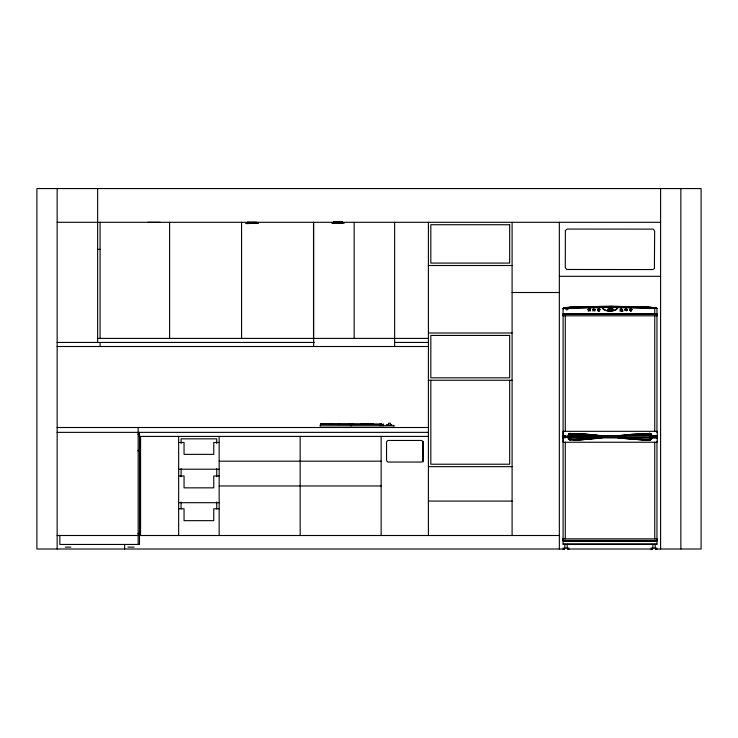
<?xml version="1.0" encoding="UTF-8"?>
<svg xmlns="http://www.w3.org/2000/svg" width="738" height="738" viewBox="0 0 738 738"><rect width="100%" height="100%" fill="white"/><g stroke="black" fill="none" stroke-linecap="round" stroke-linejoin="round"><path stroke-width="1.11" d="M568.684 439.516L568.684 437.763L568.684 439.507M320.375 425.844L320.56 424.027L321.27 423.667L321.962 424.562L321.971 423.667L320.375 424.332M568.647 439.516L568.657 438.215C576.59 442.652 592.319 437.283 602.171 437.376A250.376 235.57 -8.9 0 1 577.817 439.378M651.386 434.055L651.377 435.365L651.885 435.365L650.87 433.898L649.837 433.667L633.601 434.267L617.835 435.807A251.51 236.446 -8.9 0 1 634.615 434.129L649.837 433.667L651.35 434.221L651.885 435.365M568.149 437.763L657.254 437.763L657.272 441.665L656.958 442.246L563.085 442.246L563.242 437.376L657.272 437.763M626.534 310.763L626.211 310.836M631.175 311.095L630.769 310.827M588.204 310.91L588.767 310.698M593.029 311.132L592.826 310.698M598.121 311.122L597.9 310.698M382.994 425.162L383.908 425.162M320.412 424.442L350.827 424.562M578.315 434.23L569.911 434.082L568.657 435.365L569.985 434.073L577.826 434.221L602.171 436.204A250.376 235.56 8.9 0 0 577.817 434.193M568.657 435.365L570.197 433.667L577.817 433.824A251.28 236.428 8.9 0 1 602.208 435.817C591.175 434.94 579.588 432.736 568.684 434.221L568.149 435.365L569.164 433.898L570.197 433.667L568.647 435.365L568.647 433.621M607.439 310.098C608.066 307.414 607.245 311.095 607.697 309.619M608.13 309.619L608.961 310.126C609.892 307.109 607.337 310.753 608.213 309.545C610.87 306.454 607.3 312.414 609.136 310.292M610.4 310.126L611.046 310.126C611.701 307.377 610.234 309.277 611.258 310.264C608.813 310.089 612.365 310.707 611.202 308.936L610.529 308.908M611.857 309.609L611.737 308.77L612.697 310.264L612.854 308.77L612.558 309.609L611.931 308.936M610.427 309.609L611.092 310.098M590.465 309.711C589.588 311.63 586.609 308.964 589.487 309.074C591.11 309.084 590.151 310.873 588.896 310.329C586.267 309.277 591.682 308.299 590.04 310.218L588.546 310.218C586.885 308.207 591.71 309.849 590.04 309.213L588.121 309.711L590.04 310.218M589.837 310.892L590.52 310.901M611.138 309.656L611.202 308.936M651.885 438.215L650.87 439.673L649.837 439.903L633.601 439.304L617.835 437.763A251.51 236.298 8.9 0 0 634.625 439.294L649.837 439.903L651.35 439.359L651.885 438.215L651.386 438.215C644.671 443.234 626.202 436.269 617.863 437.376L641.857 439.341L650.123 439.488L651.386 438.215L649.837 439.903L651.377 438.215L651.386 438.861M599.551 310.698L598.444 310.698L598.693 311.15M621.516 311.104L621.267 310.698L623.149 310.966M563.085 544.376L563.085 308.475L564.607 307.663M652.613 436.721C661.562 436.942 646.322 436.536 655.27 437.044M657.272 435.807L563.242 436.204L563.085 431.324L656.958 431.324L657.272 431.914L657.272 435.807L568.149 435.807M563.085 309.01L563.961 307.7L569.801 307.395A848.589 848.589 0 0 1 594.016 306.593M631.193 311.002L630.778 311.049M380.338 424.562L381.278 423.695L380.319 423.667L380.328 424.562L380.328 423.667M611.701 309.102L612.586 309.434L612.641 308.936M360.753 424.285L361.454 423.575M362.146 424.285L362.828 423.575L362.127 424.285L361.214 423.575M563.242 437.376L562.771 437.763L565.483 437.763M609.007 310.098L609.247 309.619M612.531 310.098L612.789 309.425M566.729 309.997L568.389 308.908M595.022 310.901L594.33 310.892M619.902 311.058L620.64 310.698M608.149 309.425L608.785 308.742L609.274 309.425M621.359 310.366C624.302 307.654 617.346 310.975 622.485 309.895L620.926 309.111L620.188 309.711L620.759 310.274L622.531 309.711L620.796 309.148L620.188 309.711L620.612 310.218L622.531 309.711L620.612 309.213L620.612 310.218M626.055 310.366C629.339 309.905 624.366 307.912 625.068 310.071C630.51 310.661 623.841 308.346 625.667 309.102A2.076 2.076 0 0 1 626.433 309.102L627.143 309.471L626.055 309.065L624.883 309.711L625.667 310.329A2.076 2.076 0 0 0 626.433 310.329L627.226 309.711L626.055 310.366L624.883 309.711L625.307 310.218M630.75 310.366C634.468 309.397 627.937 308.318 630.151 310.274C634.717 309.462 626.608 309.194 631.497 310.209C633.139 308.705 628.333 308.733 630.003 310.218L631.922 309.711L630.003 309.213L630.003 310.218M569.884 308.17L565.483 308.881L565.28 308.401L617.835 307.257A559.552 367.524 0 0 1 654.754 308.419L656.958 308.475L656.958 432.551M585.409 438.981L602.171 437.376L578.315 439.341L569.911 439.488L568.647 438.215L570.197 439.903L577.817 439.747A251.271 236.446 -8.9 0 0 602.208 437.782C591.166 438.612 579.588 440.844 568.684 439.35L568.149 438.215L569.164 439.673L570.197 439.903L568.657 438.215M592.734 306.621A848.11 848.11 0 0 0 563.961 307.7L610.022 306.445L656.082 307.7L656.958 308.475L651.654 307.469A848.589 848.589 0 0 0 627.438 306.621M563.961 307.7L586.978 306.759L565.28 307.626A559.183 367.856 0 0 1 610.012 306.445L623.841 306.63M564.164 308.438L563.085 308.475M602.199 307.257L602.743 308.659C606.691 311.989 613.343 311.989 617.291 308.659L617.835 307.257L616.045 309.711L612.153 310.975A15.36 15.36 0 0 1 607.9 310.975L603.998 309.711L602.199 307.257L654.754 308.401L654.754 313.853M57.149 222.304L660.602 222.304M97.647 249.361L100.082 249.361M428.4 265.505L512.098 265.505M559.349 276.307L660.602 276.307M512.098 292.506L559.349 292.506M599.514 311.15L598.869 310.698M563.085 313.853L656.958 313.853M428.4 333.004L512.098 333.004M97.647 338.401L428.4 338.401M57.149 342.45L314.305 342.45M394.646 342.45L428.4 342.45M57.149 346.509L428.4 346.509M428.4 380.255L512.098 380.255M361.233 423.575L360.522 423.575L360.771 424.285M361.435 423.575L372.57 423.575L373.262 424.285L373.483 423.575L371.869 424.285L371.177 423.575M321.205 423.667L350.827 423.667L350.827 425.844M351.472 424.562L381.943 424.562L381.878 425.844M387.247 424.562L388.548 424.562L388.548 423.215L390.374 423.215L390.374 424.562L391.675 424.562M388.114 425.07L386.186 425.199L391.675 425.199M319.969 425.844L394.627 425.844M57.149 427.505L428.4 427.505M57.149 432.367L428.4 432.367M138.154 434.036L139.491 434.036L139.5 432.367M138.154 434.442L139.491 434.442L139.5 533.445L138.154 533.445M565.483 435.807L562.771 435.807L563.242 436.204M138.956 436.416L428.4 436.416M654.569 436.582L655.436 436.582M652.899 436.85L654.569 436.988M178.651 442.486L184.048 442.486L184.048 454.368L213.752 454.368L213.752 442.486L219.149 442.486M138.154 450.448L139.5 450.448M138.154 450.844L139.5 450.844M219.149 461.185L381.149 461.185M428.4 466.656L512.098 466.656M178.651 469.22L219.149 469.22M178.651 475.973L184.048 475.973L184.048 487.846L213.752 487.846L213.752 475.973L219.149 475.973M219.149 485.964L381.149 485.964M428.4 501.084L512.098 501.084M178.651 502.698L219.149 502.698M178.651 508.777L184.048 508.777L184.048 520.659L213.752 520.659L213.752 508.777L219.149 508.777M138.154 533.86L139.491 533.86L139.5 544.45L59.843 544.45L59.843 535.299M57.149 535.502L138.154 535.502M138.956 535.502L559.349 535.502M563.555 540.797L656.488 540.797M563.085 541.185L656.958 541.185M563.085 543.98L656.958 543.98M563.555 544.376L656.488 544.376M65.304 547.116L70.848 547.116M127.978 547.116L134.104 547.116M563.085 548.14L568.952 548.14M651.091 548.14L656.958 548.14M563.878 549.007L36.9 549.007L36.9 188.559L701.1 188.559L701.1 549.007L655.99 549.007M568.472 549.007L651.516 549.007M563.085 549.441L564.552 549.441M567.485 549.441L568.952 549.441M651.091 549.441L652.558 549.441M655.492 549.441L656.958 549.441M627.3 306.676L656.082 307.7L656.958 308.475M655.621 308.429L656.313 308.456M631.728 306.722L655.418 307.663M655.279 307.654L655.888 307.691M655.695 307.672L656.082 307.7A848.11 848.11 0 0 0 627.3 306.621M585.409 434.59L589.616 434.894M634.634 438.981L617.863 437.376M567.421 308.567L565.28 308.401L565.612 308.853M591.71 435.069L602.171 436.204M381.767 424.018L351.472 423.667L351.472 425.844M588.841 310.809L588.426 310.929M381.389 423.732L381.86 424.332M622.503 311.15L621.774 310.698M654.754 307.626L654.754 308.401L654.772 307.681A559.192 367.838 0 0 0 610.012 306.454M568.684 434.498L568.684 435.807L568.684 434.064M680.851 188.559L680.851 549.007M660.602 188.559L660.602 549.007M656.958 435.586L656.958 438.317M656.958 441.315L656.958 544.376M655.196 544.376L655.196 548.14M654.754 315.809L654.754 431.324M654.624 437.044L654.597 436.204M654.754 442.246L654.754 538.851M652.844 544.376L652.844 548.14M621.009 310.698L620.206 310.753M567.19 544.376L567.19 548.14M565.28 315.809L565.28 431.324M565.28 442.246L565.28 538.851M564.847 544.376L564.847 548.14M559.349 222.304L559.349 549.007M512.098 222.304L512.098 535.502M509.672 380.255L509.672 464.22L430.826 464.22L430.826 380.255M428.4 222.304L428.4 535.502M423.105 441.342L423.105 461.979M394.646 222.304L394.646 346.509M393.391 425.199L393.391 425.844M383.419 423.935L383.419 425.844M381.149 436.416L381.149 535.502M380.218 424.562L380.218 425.844M371.177 423.667L371.113 424.562M363.188 423.667L363.151 424.562M354.148 222.304L354.148 338.401M353.041 423.667L353.068 424.562M349.231 423.667L349.231 424.562M342.46 222.858L342.46 221.778L333.825 221.778L333.825 222.858M342.331 221.778L342.331 222.858M342.192 221.907L342.192 223.125M339.757 423.667L339.757 424.562M339.628 423.667L339.628 424.562M334.093 221.907L334.093 223.125M333.954 221.778L333.954 222.858M331.187 423.667L331.187 424.562M331.113 423.667L331.113 424.562M321.971 423.667L321.971 424.562M313.65 222.304L313.65 346.509M313.512 222.304L313.512 338.401M300.154 436.416L300.154 535.502M256.261 223.273L256.4 222.193L247.756 222.193L247.756 223.273M256.132 222.322L256.132 223.54M248.033 222.322L248.033 223.54M247.894 222.193L247.894 223.273M241.557 222.304L241.557 338.401M219.149 436.416L219.149 535.502M216.723 443.446L216.723 438.842L181.078 438.842L181.078 443.446M216.723 468.722L216.723 476.766M216.723 502.052L216.723 508.943M181.078 468.722L181.078 476.766M181.078 502.052L181.078 508.943M178.651 436.416L178.651 535.502M169.602 222.304L169.602 338.401M160.063 222.304L147.914 222.304M140.58 436.416L140.58 535.502M138.154 427.505L138.154 544.45M124.648 544.506L124.648 549.007M100.082 222.304L100.082 338.401M100.082 342.45L100.082 346.509M97.647 188.559L97.647 342.45M57.149 188.559L57.149 549.007M578.315 434.119A250.025 235.201 8.9 0 1 602.19 436.093M649.8 434.276A246.4 230.865 -8.7 0 0 642.217 434.433A247.571 232.784 -8.9 0 0 634.643 434.811M585.418 434.396A247.571 233.199 9 0 0 577.826 434.018A246.4 231.252 8.8 0 0 570.234 433.889M634.643 438.907A250.625 235.431 8.9 0 1 617.872 437.293M642.208 439.534A247.627 233.226 9 0 1 634.625 439.165M649.8 439.645A246.4 231.215 8.8 0 1 642.217 439.488M585.391 438.787A247.627 232.848 -8.9 0 1 577.817 439.165A246.4 230.883 -8.7 0 1 570.234 439.313M569.884 308.143A559.349 367.432 0 0 1 602.199 307.229M596.193 306.556A848.11 848.11 0 0 1 623.85 306.556M596.239 306.556A848.589 848.589 0 0 1 624.099 306.565M570.317 437.763L570.317 440.392L570.317 437.763M649.717 437.763L649.717 440.383L649.717 437.763M649.726 433.178L649.708 436.176L649.717 433.188M651.35 434.931L651.857 436.204L651.35 434.922M649.837 433.667L651.386 435.365L650.058 434.073L642.217 434.221L617.863 436.204A250.606 235.413 -8.9 0 1 634.643 434.664C638.204 434.765 650.815 433.012 651.184 434.719L649.837 433.667M630.234 310.91L630.234 310.864M597.568 309.508L599.062 310.329L599.856 309.711L599.247 309.148L597.54 309.877L599.653 310.08C600.575 308.576 596.359 308.89 597.928 310.209L599.856 309.711L598.804 309.065L597.568 309.508M565.363 230.56L565.308 267.534L566.627 269.49L652.853 269.554L654.403 268.54L654.643 231.077L653.324 229.121L567.088 229.057L565.363 230.56M651.423 437.616L651.35 438.649L651.857 437.376L651.423 437.616M607.752 309.102L607.752 309.102M592.891 309.471L593.989 310.366L595.16 309.711L593.989 309.065L592.891 309.471M657.272 315.218L656.958 315.809L563.085 315.809L562.771 314.25L657.272 314.25L657.272 315.218M563.085 538.851L562.771 540.41L657.272 540.41L656.958 538.851L563.085 538.851M593.241 309.213L593.241 310.218L595.16 309.711L593.241 309.213M597.928 309.213L597.928 310.218L599.856 309.711L597.928 309.213M619.948 435.946L617.863 436.204L634.634 434.59L619.948 435.946M344.212 222.858L332.063 223.125L344.212 222.858M258.152 223.273L246.003 223.54L258.152 223.273M509.672 224.739L430.826 224.739L430.826 263.079L509.672 263.079L509.672 224.739M509.672 335.439L430.826 335.439L430.826 377.828L509.672 377.828L509.672 335.439M420.974 440.466L388.575 440.466A2.03 2.03 0 0 0 386.546 442.486L386.546 460.042A2.03 2.03 0 0 0 388.575 462.062L420.974 462.062A2.03 2.03 0 0 0 423.003 460.042L423.003 442.486A2.03 2.03 0 0 0 420.974 440.466M651.857 436.204L651.35 435.807L651.82 436.204M570.336 436.204L570.317 433.178L570.326 436.176M339.148 424.562L339.148 423.667L339.111 424.562"/></g></svg>
